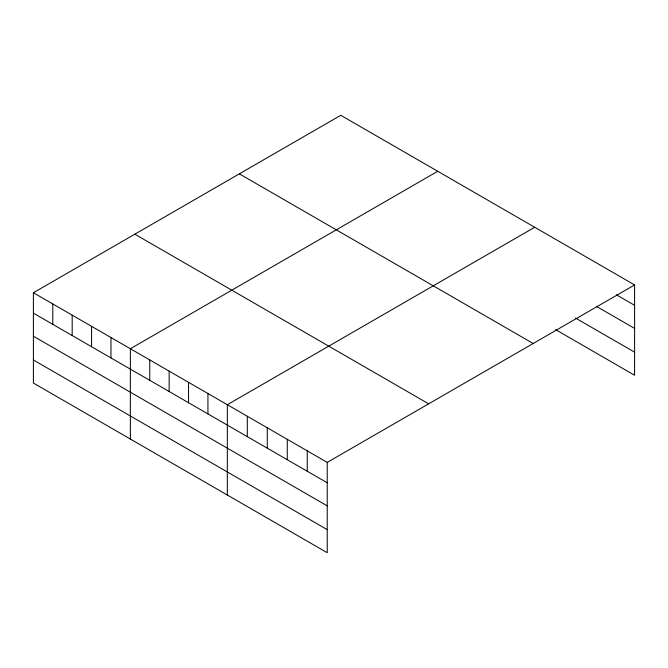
<?xml version="1.0" encoding="UTF-8"?>
<svg xmlns="http://www.w3.org/2000/svg" width="668" height="668" viewBox="0 0 668 668"><rect width="100%" height="100%" fill="white"/><g stroke="black" fill="none" stroke-linecap="round" stroke-linejoin="round"><path stroke-width="1" d="M33.4 292.751L327.228 462.398L327.228 552.703L33.4 383.065L33.4 292.751L340.772 115.297L634.6 284.935L634.6 375.249L555.551 329.608M437.732 171.275L130.36 348.738L130.36 439.043M534.701 227.254L227.329 404.716L227.329 495.03M327.228 462.398L634.6 284.935M616.355 294.788L634.6 305.318M596.374 306.328L634.6 328.397M575.524 318.068L634.6 352.17M239.336 173.855L533.164 343.494M134.836 234.192L428.664 403.831M33.4 313.142L327.228 482.78M33.4 336.213L327.228 505.86M33.4 359.994L327.228 529.632M307.247 450.858L307.247 471.249M287.265 439.327L287.265 459.709M267.284 427.787L267.284 448.178M247.31 416.256L247.31 436.638M207.932 393.519L207.932 413.909M188.543 382.321L188.543 402.712M169.146 371.124L169.146 391.515M149.757 359.935L149.757 380.317M110.972 337.54L110.972 357.923M91.574 326.343L91.574 346.734M72.186 315.146L72.186 335.536M52.789 303.948L52.789 324.339"/></g></svg>
